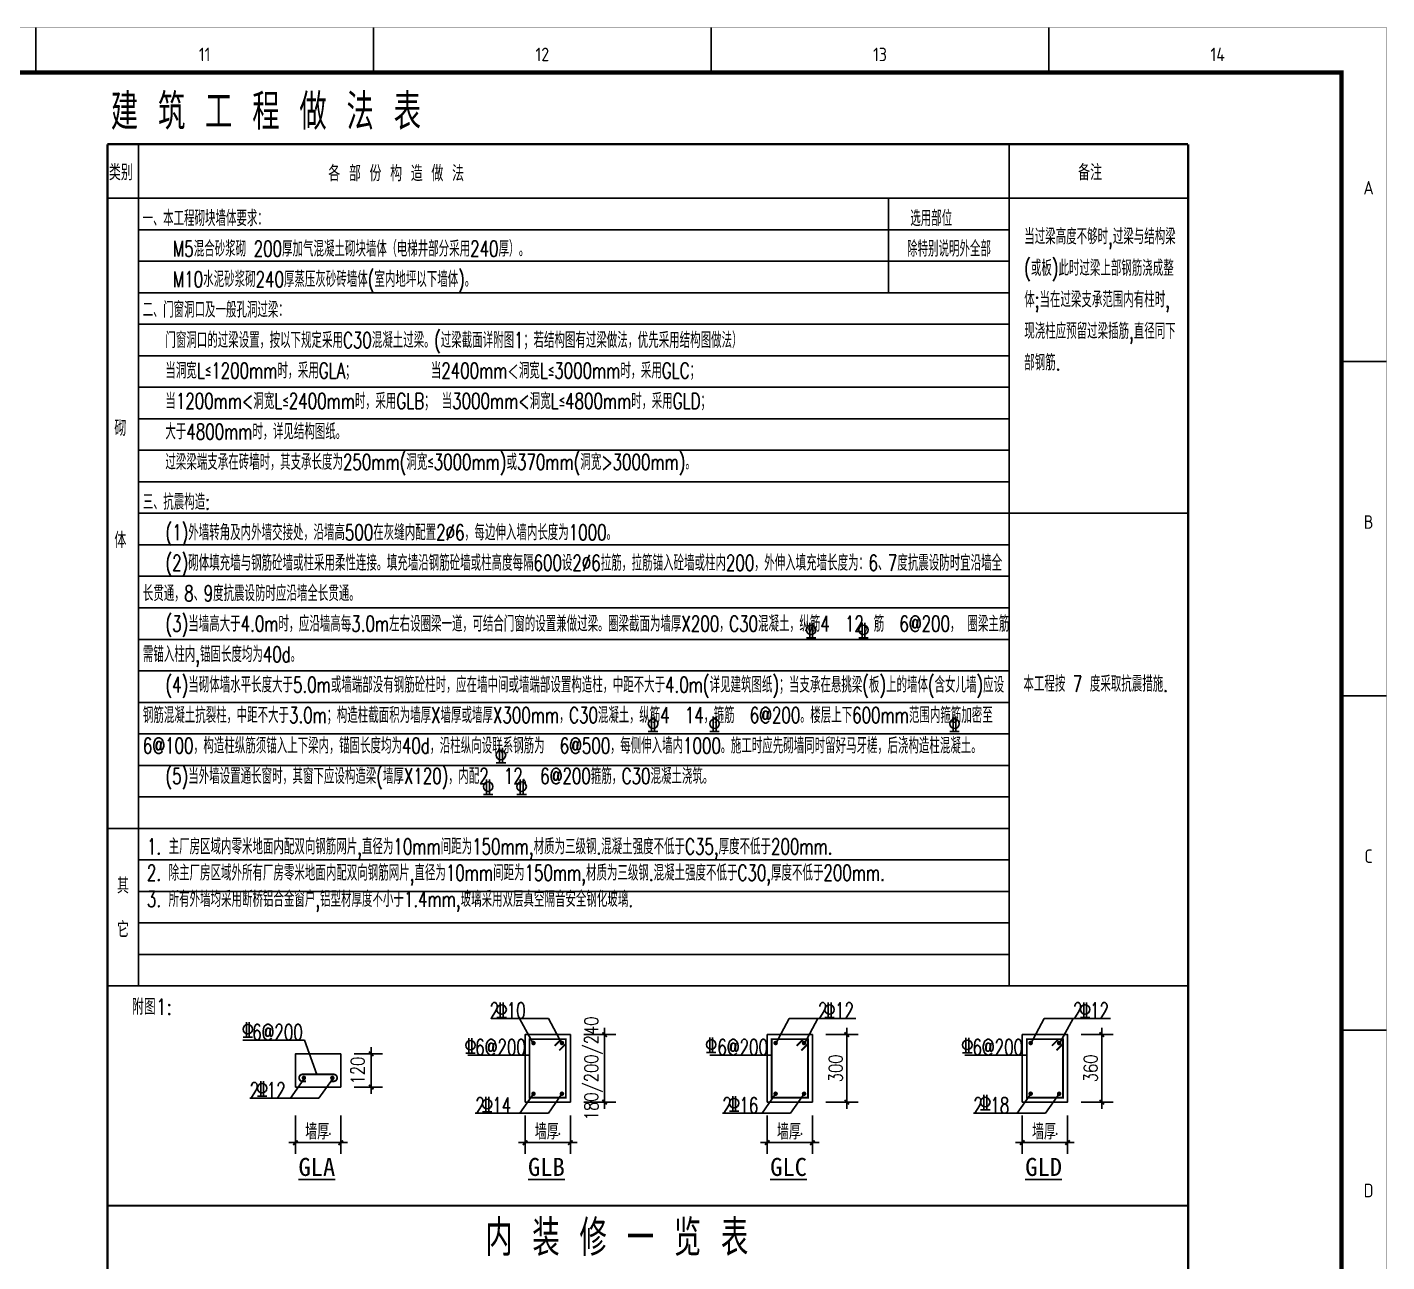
# Model space of a CAD drawing. Extents: x -59142 to 322364, y -122476 to 91021.
# Drawn here: x 292147 to 322344, y -60768 to -33340 of the extents above; entities that cross this region are included whole.
import ezdxf
from ezdxf.enums import TextEntityAlignment as Align

# ---------------------------------------------------------------- set-up
doc = ezdxf.new("R2010")
doc.units = 0
doc.header["$LTSCALE"] = 1000
doc.header["$MEASUREMENT"] = 0
for name, color, linetype in [('PUB_DIM', 3, 'Continuous'), ('PUB_TEXT', 7, 'Continuous'), ('工程做法表', 251, 'Continuous')]:
    doc.layers.add(name, color=color, linetype=linetype)
doc.styles.add('BIGFONT', font='GEDITXT', dxfattribs={"width": 0.8, "bigfont": 'DXT'})
doc.styles.add('DIM_FONT', font='GEDITXT', dxfattribs={"width": 0.8, "bigfont": 'DXT'})
doc.styles.add('hz', font='GEDITXT', dxfattribs={"width": 0.8, "bigfont": 'DXT'})
doc.styles.add('ST', font='', dxfattribs={"width": 0.8})
doc.styles.get("Standard").update_dxf_attribs({"font": 'gbenor.shx', "bigfont": 'gbcbig.shx'})
doc.styles.add('TK', font='GEDITXT.SHX', dxfattribs={"width": 0.85, "height": 3.5, "bigfont": 'DXT.SHX'})
doc.styles.get('ST').set_extended_font_data('SimSun')
doc.dimstyles.new('DIMN', dxfattribs={"dimtxt": 300, "dimasz": 100, "dimexe": 250, "dimexo": 300, "dimgap": 0, "dimtad": 0, "dimdec": 0, "dimzin": 0, "dimdsep": 46, "dimtxsty": 'DIM_FONT', "dimblk": 'ARCHTICK', "dimcen": 0.09, "dimdle": 150, "dimclrt": 7, "dimazin": 0, "dimtfac": 1, "dimtdec": 0, "dimtix": 1, "dimtmove": 2, "dimatfit": 3, "dimldrblk": 'ARCHTICK', "dimfxl": 1, "dimtvp": 1, "dimtolj": 1, "dimtzin": 0, "dimarcsym": 1})

# ---------------------------------------------------------------- blocks, each defined once
blk = doc.blocks.new('_ArchTick')
at = {"color": 0, "linetype": 'ByBlock', "const_width": 0.4}
blk.add_lwpolyline([(-0.5, -0.5), (0.5, 0.5)], dxfattribs=at)
blk = doc.blocks.new('*D80')
at = {"layer": 'Defpoints', "color": 0, "transparency": 16777216}
for p in [(298106, -57221), (299112, -57221), (299112, -58121)]:
    blk.add_point(p, dxfattribs=at)
at = {"layer": 'PUB_DIM', "color": 0, "lineweight": -2, "transparency": 16777216}
for p, q in [((298106, -57521), (298106, -58371)), ((299112, -57521), (299112, -58371)), ((297956, -58121), (299262, -58121))]:
    blk.add_line(p, q, dxfattribs=at)
at = {"layer": 'PUB_DIM', "color": 0, "lineweight": -2, "transparency": 16777216, "xscale": 100, "yscale": 100, "zscale": 100, "rotation": 180}
blk.add_blockref('_ArchTick', (298106, -58121), dxfattribs=at)
at = {"layer": 'PUB_DIM', "color": 0, "lineweight": -2, "transparency": 16777216, "xscale": 100, "yscale": 100, "zscale": 100}
blk.add_blockref('_ArchTick', (299112, -58121), dxfattribs=at)
at = {"layer": 'PUB_DIM', "color": 7, "transparency": 16777216, "insert": (298869, -57791), "char_height": 300, "attachment_point": 5, "style": 'DIM_FONT'}
blk.add_mtext('\\A1;.', dxfattribs=at)
blk = doc.blocks.new('*D81')
at = {"layer": 'Defpoints', "color": 0, "transparency": 16777216}
for p in [(303206, -57221), (304211, -57221), (304211, -58121)]:
    blk.add_point(p, dxfattribs=at)
at = {"layer": 'PUB_DIM', "color": 0, "lineweight": -2, "transparency": 16777216}
for p, q in [((303206, -57521), (303206, -58371)), ((304211, -57521), (304211, -58371)), ((303056, -58121), (304361, -58121))]:
    blk.add_line(p, q, dxfattribs=at)
at = {"layer": 'PUB_DIM', "color": 0, "lineweight": -2, "transparency": 16777216, "xscale": 100, "yscale": 100, "zscale": 100, "rotation": 180}
blk.add_blockref('_ArchTick', (303206, -58121), dxfattribs=at)
at = {"layer": 'PUB_DIM', "color": 0, "lineweight": -2, "transparency": 16777216, "xscale": 100, "yscale": 100, "zscale": 100}
blk.add_blockref('_ArchTick', (304211, -58121), dxfattribs=at)
at = {"layer": 'PUB_DIM', "color": 7, "transparency": 16777216, "insert": (303968, -57791), "char_height": 300, "attachment_point": 5, "style": 'DIM_FONT'}
blk.add_mtext('\\A1;.', dxfattribs=at)
blk = doc.blocks.new('*D82')
at = {"layer": 'Defpoints', "color": 0, "transparency": 16777216}
for p in [(308583, -57221), (309588, -57221), (309588, -58121)]:
    blk.add_point(p, dxfattribs=at)
at = {"layer": 'PUB_DIM', "color": 0, "lineweight": -2, "transparency": 16777216}
for p, q in [((308583, -57521), (308583, -58371)), ((309588, -57521), (309588, -58371)), ((308433, -58121), (309738, -58121))]:
    blk.add_line(p, q, dxfattribs=at)
at = {"layer": 'PUB_DIM', "color": 0, "lineweight": -2, "transparency": 16777216, "xscale": 100, "yscale": 100, "zscale": 100, "rotation": 180}
blk.add_blockref('_ArchTick', (308583, -58121), dxfattribs=at)
at = {"layer": 'PUB_DIM', "color": 0, "lineweight": -2, "transparency": 16777216, "xscale": 100, "yscale": 100, "zscale": 100}
blk.add_blockref('_ArchTick', (309588, -58121), dxfattribs=at)
at = {"layer": 'PUB_DIM', "color": 7, "transparency": 16777216, "insert": (309345, -57791), "char_height": 300, "attachment_point": 5, "style": 'DIM_FONT'}
blk.add_mtext('\\A1;.', dxfattribs=at)
blk = doc.blocks.new('*D83')
at = {"layer": 'Defpoints', "color": 0, "transparency": 16777216}
for p in [(314248, -57221), (315253, -57221), (315253, -58121)]:
    blk.add_point(p, dxfattribs=at)
at = {"layer": 'PUB_DIM', "color": 0, "lineweight": -2, "transparency": 16777216}
for p, q in [((314248, -57521), (314248, -58371)), ((315253, -57521), (315253, -58371)), ((314098, -58121), (315403, -58121))]:
    blk.add_line(p, q, dxfattribs=at)
at = {"layer": 'PUB_DIM', "color": 0, "lineweight": -2, "transparency": 16777216, "xscale": 100, "yscale": 100, "zscale": 100, "rotation": 180}
blk.add_blockref('_ArchTick', (314248, -58121), dxfattribs=at)
at = {"layer": 'PUB_DIM', "color": 0, "lineweight": -2, "transparency": 16777216, "xscale": 100, "yscale": 100, "zscale": 100}
blk.add_blockref('_ArchTick', (315253, -58121), dxfattribs=at)
at = {"layer": 'PUB_DIM', "color": 7, "transparency": 16777216, "insert": (315010, -57791), "char_height": 300, "attachment_point": 5, "style": 'DIM_FONT'}
blk.add_mtext('\\A1;.', dxfattribs=at)
blk = doc.blocks.new('*D84')
at = {"layer": 'Defpoints', "color": 0, "transparency": 16777216}
for p in [(299112, -56149), (299112, -56886), (299788, -56886)]:
    blk.add_point(p, dxfattribs=at)
at = {"layer": 'PUB_DIM', "color": 0, "lineweight": -2, "transparency": 16777216}
for p, q in [((299412, -56149), (300038, -56149)), ((299788, -55999), (299788, -57036)), ((299412, -56886), (300038, -56886))]:
    blk.add_line(p, q, dxfattribs=at)
at = {"layer": 'PUB_DIM', "color": 0, "lineweight": -2, "transparency": 16777216, "xscale": 100, "yscale": 100, "zscale": 100}
for p, rotation in [((299788, -56149), 90), ((299788, -56886), 270)]:
    blk.add_blockref('_ArchTick', p, dxfattribs=dict(at, rotation=rotation))
at = {"layer": 'PUB_DIM', "color": 7, "transparency": 16777216, "insert": (299488, -56518), "char_height": 300, "attachment_point": 5, "rotation": 90, "style": 'DIM_FONT'}
blk.add_mtext('\\A1;120', dxfattribs=at)
blk = doc.blocks.new('*D85')
at = {"layer": 'Defpoints', "color": 0, "transparency": 16777216}
for p in [(309588, -55721), (309588, -57221), (310350, -57221)]:
    blk.add_point(p, dxfattribs=at)
at = {"layer": 'PUB_DIM', "color": 0, "lineweight": -2, "transparency": 16777216}
for p, q in [((309888, -55721), (310600, -55721)), ((310350, -55571), (310350, -57371)), ((309888, -57221), (310600, -57221))]:
    blk.add_line(p, q, dxfattribs=at)
at = {"layer": 'PUB_DIM', "color": 0, "lineweight": -2, "transparency": 16777216, "xscale": 100, "yscale": 100, "zscale": 100}
for p, rotation in [((310350, -55721), 90), ((310350, -57221), 270)]:
    blk.add_blockref('_ArchTick', p, dxfattribs=dict(at, rotation=rotation))
at = {"layer": 'PUB_DIM', "color": 7, "transparency": 16777216, "insert": (310104, -56471), "char_height": 300, "attachment_point": 5, "rotation": 90, "style": 'DIM_FONT'}
blk.add_mtext('\\A1;300', dxfattribs=at)
blk = doc.blocks.new('*D86')
at = {"layer": 'Defpoints', "color": 0, "transparency": 16777216}
for p in [(315253, -55721), (315253, -57221), (316015, -57221)]:
    blk.add_point(p, dxfattribs=at)
at = {"layer": 'PUB_DIM', "color": 0, "lineweight": -2, "transparency": 16777216}
for p, q in [((315553, -55721), (316265, -55721)), ((316015, -55571), (316015, -57371)), ((315553, -57221), (316265, -57221))]:
    blk.add_line(p, q, dxfattribs=at)
at = {"layer": 'PUB_DIM', "color": 0, "lineweight": -2, "transparency": 16777216, "xscale": 100, "yscale": 100, "zscale": 100}
for p, rotation in [((316015, -55721), 90), ((316015, -57221), 270)]:
    blk.add_blockref('_ArchTick', p, dxfattribs=dict(at, rotation=rotation))
at = {"layer": 'PUB_DIM', "color": 7, "transparency": 16777216, "insert": (315768, -56471), "char_height": 300, "attachment_point": 5, "rotation": 90, "style": 'DIM_FONT'}
blk.add_mtext('\\A1;360', dxfattribs=at)
blk = doc.blocks.new('GEDI_WK_A11')
at = {"color": 3}
for p, q in [((750, 584), (750, 594)), ((825, 584), (825, 594)), ((900, 584), (900, 594)), ((975, 584), (975, 594)), ((1040, 519.75), (1050, 519.75)), ((1040, 445.5), (1050, 445.5)), ((1040, 371.25), (1050, 371.25))]:
    blk.add_line(p, q, dxfattribs=at)
for points, const_width in [([(0, 0), (1050, 0), (1050, 594), (0, 594)], 0.1), ([(25, 10), (1040, 10), (1040, 584), (25, 584)], 1)]:
    blk.add_lwpolyline(points, close=True, dxfattribs=dict(at, const_width=const_width))
for s, p in [('11', (787.5, 588)), ('12', (862.5, 588)), ('13', (937.5, 588)), ('14', (1012.5, 588))]:
    blk.add_text(s, height=3, dxfattribs=at).set_placement(p, align=Align.MIDDLE)
for s, p in [('A', (1046, 556.88)), ('B', (1046, 482.62)), ('C', (1046, 408.38)), ('D', (1046, 334.12))]:
    blk.add_text(s, height=3, dxfattribs=at).set_placement(p, align=Align.CENTER)
blk = doc.blocks.new('A$C51466E6C')
blk.add_blockref('GEDI_WK_A11', (0, 0))
at = {"style": 'TK', "width": 0.85}
for tag, height, p in [('PROJECTNAME', 4.75, (985, 44)), ('PHASE', 4, (1027, 44)), ('DRAWINGNAME', 4.75, (995, 31))]:
    blk.add_attdef(tag, text='', height=height, dxfattribs=at).set_placement(p, align=Align.MIDDLE_CENTER)
for tag, p, height in [('APPROVE', (872, 32.75), 3.5), ('DESIGN', (917, 32.75), 3.5), ('REVIEW1', (872, 25.75), 3.5), ('DRAW', (917, 25.75), 3.5), ('REVIEW2', (872, 18.75), 3.5), ('PROPORTION', (917, 18.75), 3.5), ('DRAWINGNUMBER', (967, 18.5), 4), ('CHECK', (872, 11.75), 3.5), ('DATE', (917, 11.75), 3.5), ('VERSION', (1033, 11.75), 3.5)]:
    blk.add_attdef(tag, p, '', height=height, dxfattribs=at)

msp = doc.modelspace()

# ---------------------------------------------------------------- linework, layer by layer
at = {"color": 3}
for p, q in [((303722.2, -55359.3), (302449, -55359.3)), ((303383.3, -55915.1), (303083.3, -55359.3)), ((304022.2, -55915.1), (303722.2, -55359.3)), ((308771.6, -55915.1), (309071.6, -55359.3)), ((309071.6, -55359.3), (310553.9, -55359.3)), ((309410.4, -55915.1), (309710.4, -55359.3)), ((314436.3, -55915.1), (314736.3, -55359.3)), ((314736.3, -55359.3), (316207.7, -55359.3)), ((315075.1, -55915.1), (315375.1, -55359.3)), ((298307.5, -55840.5), (296937.6, -55840.5)), ((298582.6, -56603.5), (298307.5, -55840.5)), ((303305.5, -56175.2), (301931, -56175.2)), ((308683.1, -56175.2), (307308.6, -56175.2)), ((314347.8, -56175.2), (312973.2, -56175.2)), ((298293, -56708), (297993, -57132.1)), ((298925, -56708), (298625, -57132.1)), ((303392.1, -57034.2), (303092.1, -57466.9)), ((304024.1, -57034.2), (303724.1, -57466.9)), ((308769.7, -57034.2), (308469.7, -57466.9)), ((309401.6, -57034.2), (309101.6, -57466.9)), ((314434.4, -57034.2), (314134.4, -57466.9)), ((315066.3, -57034.2), (314766.3, -57466.9)), ((298625, -57132.1), (297089.5, -57132.1)), ((303724.1, -57466.9), (302100, -57466.9)), ((309101.6, -57466.9), (307586.4, -57466.9)), ((314766.3, -57466.9), (313161.4, -57466.9))]:
    msp.add_line(p, q, dxfattribs=at)
for points in [[(303205.5, -57221), (304210.7, -57221), (304210.7, -55721), (303205.5, -55721)], [(308583.1, -57221), (309588.2, -57221), (309588.2, -55721), (308583.1, -55721)], [(314247.8, -57221), (315252.9, -57221), (315252.9, -55721), (314247.8, -55721)], [(298106.4, -56886.3), (299111.6, -56886.3), (299111.6, -56149.4), (298106.4, -56149.4)]]:
    msp.add_lwpolyline(points, close=True, dxfattribs=at)
at = {"color": 3, "const_width": 40}
for points in [[(303305.5, -57121), (304110.7, -57121), (304110.7, -55821), (303305.5, -55821)], [(308683.1, -57121), (309488.2, -57121), (309488.2, -55821), (308683.1, -55821)], [(314347.8, -57121), (315152.9, -57121), (315152.9, -55821), (314347.8, -55821)]]:
    msp.add_lwpolyline(points, close=True, dxfattribs=at)
at = {"color": 3, "const_width": 50}
for points in [[(303367.1, -55907.9, 1), (303417.1, -55907.9, 1)], [(304049.1, -55907.9, -1), (303999.1, -55907.9, -1)], [(308744.7, -55907.9, 1), (308794.7, -55907.9, 1)], [(309426.6, -55907.9, -1), (309376.6, -55907.9, -1)], [(314409.4, -55907.9, 1), (314459.4, -55907.9, 1)], [(315091.3, -55907.9, -1), (315041.3, -55907.9, -1)], [(298268, -56683, -1), (298318, -56683, -1)], [(298950, -56683, 1), (298900, -56683, 1)], [(303367.1, -57034.2, -1), (303417.1, -57034.2, -1)], [(304049.1, -57034.2, 1), (303999.1, -57034.2, 1)], [(308744.7, -57034.2, -1), (308794.7, -57034.2, -1)], [(309426.6, -57034.2, 1), (309376.6, -57034.2, 1)], [(314409.4, -57034.2, -1), (314459.4, -57034.2, -1)], [(315091.3, -57034.2, 1), (315041.3, -57034.2, 1)]]:
    msp.add_lwpolyline(points, format="xyb", close=True, dxfattribs=at)
at = {"color": 3, "const_width": 40}
for points in [[(304010.5, -55821), (303862.1, -55969.5)], [(309388, -55821), (309239.6, -55969.5)], [(315052.7, -55821), (314904.3, -55969.5)], [(304110.7, -55925.6), (303964.4, -56071.8)], [(309488.2, -55925.6), (309341.9, -56071.8)], [(315152.9, -55925.6), (315006.6, -56071.8)]]:
    msp.add_lwpolyline(points, dxfattribs=at)
msp.add_lwpolyline([(298339, -56758.9), (298264.3, -56758.9, -0.9975639), (298263.9, -56603.5, -0.0015201), (298264.2, -56603.5), (298953.8, -56603.5, -0.0013339), (298954, -56603.5, -0.9978618), (298953.6, -56758.9), (298878.9, -56758.9)], format="xyb", dxfattribs=at)
at = {"layer": 'PUB_DIM'}
for p, q in [((304510.7, -55721), (305222.3, -55721)), ((304972.3, -55571), (304972.3, -57371)), ((304510.7, -57221), (305222.3, -57221))]:
    msp.add_line(p, q, dxfattribs=at)
at = {"layer": 'PUB_TEXT'}
for p, q in [((309526.7, -46572.4), (309526.7, -46904.9)), ((309589.7, -46572.4), (309589.7, -46904.9)), ((310688.7, -46572.4), (310688.7, -46904.9)), ((310751.7, -46572.4), (310751.7, -46904.9)), ((309453.2, -46904.9), (309663.2, -46904.9)), ((310615.2, -46904.9), (310825.2, -46904.9)), ((306015.7, -48656.4), (306015.7, -48988.9)), ((306078.7, -48656.4), (306078.7, -48988.9)), ((307382.7, -48656.4), (307382.7, -48988.9)), ((307445.7, -48656.4), (307445.7, -48988.9)), ((312711.7, -48656.4), (312711.7, -48988.9)), ((312774.7, -48656.4), (312774.7, -48988.9)), ((305942.2, -48988.9), (306152.2, -48988.9)), ((307309.2, -48988.9), (307519.2, -48988.9)), ((312638.2, -48988.9), (312848.2, -48988.9)), ((302637.7, -49352.4), (302637.7, -49684.9)), ((302700.7, -49352.4), (302700.7, -49684.9)), ((302564.2, -49684.9), (302774.2, -49684.9)), ((302351.7, -50054.4), (302351.7, -50386.9)), ((302414.7, -50054.4), (302414.7, -50386.9)), ((303096.7, -50054.4), (303096.7, -50386.9)), ((303159.7, -50054.4), (303159.7, -50386.9)), ((302278.2, -50386.9), (302488.2, -50386.9)), ((303023.2, -50386.9), (303233.2, -50386.9)), ((302652.8, -55007), (302652.8, -55339.5)), ((302715.8, -55007), (302715.8, -55339.5)), ((309937, -55007), (309937, -55339.5)), ((310000, -55007), (310000, -55339.5)), ((315612.5, -55005), (315612.5, -55337.5)), ((315675.5, -55005), (315675.5, -55337.5)), ((297016, -55443), (297016, -55775.5)), ((297079, -55443), (297079, -55775.5)), ((302579.3, -55339.5), (302789.3, -55339.5)), ((309863.5, -55339.5), (310073.5, -55339.5)), ((315539, -55337.5), (315749, -55337.5)), ((296942.5, -55775.5), (297152.5, -55775.5)), ((301959.5, -55799), (301959.5, -56131.5)), ((302022.5, -55799), (302022.5, -56131.5)), ((307308, -55784), (307308, -56116.5)), ((307371, -55784), (307371, -56116.5)), ((312996, -55791), (312996, -56123.5)), ((313059, -55791), (313059, -56123.5)), ((301886, -56131.5), (302096, -56131.5)), ((307234.5, -56116.5), (307444.5, -56116.5)), ((312922.5, -56123.5), (313132.5, -56123.5)), ((297333, -56754), (297333, -57086.5)), ((297396, -56754), (297396, -57086.5)), ((313395, -57061), (313395, -57393.5)), ((313458, -57061), (313458, -57393.5)), ((297259.5, -57086.5), (297469.5, -57086.5)), ((302334, -57105), (302334, -57437.5)), ((302397, -57105), (302397, -57437.5)), ((307816.5, -57086), (307816.5, -57418.5)), ((307879.5, -57086), (307879.5, -57418.5)), ((302260.5, -57437.5), (302470.5, -57437.5)), ((307743, -57418.5), (307953, -57418.5)), ((313321.5, -57393.5), (313531.5, -57393.5))]:
    msp.add_line(p, q, dxfattribs=at)
for centre in [(309558.2, -46729.9), (310720.2, -46729.9), (306047.2, -48813.9), (307414.2, -48813.9), (312743.2, -48813.9), (302669.2, -49509.9), (302383.2, -50211.9), (303128.2, -50211.9), (302684.3, -55164.5), (309968.5, -55164.5), (315644, -55162.5), (297047.5, -55600.5), (301991, -55956.5), (307339.5, -55941.5), (313027.5, -55948.5), (297364.5, -56911.5), (302365.5, -57262.5), (307848, -57243.5), (313426.5, -57218.5)]:
    msp.add_circle(centre, 105, dxfattribs=at)
at = {"layer": '工程做法表', "const_width": 50}
for points in [[(317930.8, -35939.6), (293930.8, -35939.6)], [(317930.8, -35939.6), (317930.8, -84866.2), (293930.8, -84866.2), (293930.8, -35939.6)], [(293928.1, -59520.9), (317930.8, -59520.9)], [(293928.1, -59520.9), (317928.1, -59520.9)]]:
    msp.add_lwpolyline(points, dxfattribs=at)
at = {"layer": '工程做法表'}
for points in [[(294618.1, -35939.6), (294618.1, -54639.6)], [(313955.7, -35939.6), (313955.7, -54639.6)], [(317930.7, -37139.6), (293930.7, -37139.6)], [(311275.8, -37139.6), (311275.8, -39239.6)], [(294622.4, -37839.6), (313955.7, -37839.6)], [(294622.4, -38539.6), (313955.7, -38539.6)], [(294622.4, -39239.6), (313955.7, -39239.6)], [(294622.4, -39939.6), (313955.7, -39939.6)], [(294622.4, -40639.6), (313955.7, -40639.6)], [(294622.4, -41339.6), (313955.7, -41339.6)], [(294622.4, -42039.6), (313955.7, -42039.6)], [(294622.4, -42739.6), (313955.7, -42739.6)], [(294622.4, -43439.6), (313955.7, -43439.6)], [(294622.4, -44139.6), (317930.8, -44139.6)], [(294622.4, -44839.6), (313955.7, -44839.6)], [(294622.4, -45539.6), (313955.7, -45539.6)], [(294622.4, -46239.6), (313955.7, -46239.6)], [(294622.4, -46939.6), (313955.7, -46939.6)], [(294622.4, -47639.6), (313955.7, -47639.6)], [(294622.4, -48339.6), (313955.7, -48339.6)], [(294622.4, -49039.6), (313955.7, -49039.6)], [(294622.4, -49739.6), (313955.7, -49739.6)], [(294622.4, -50439.6), (313955.7, -50439.6)], [(293930.8, -51139.6), (313955.7, -51139.6)], [(294622.4, -51839.6), (313955.7, -51839.6)], [(294622.4, -52539.6), (313955.7, -52539.6)], [(294622.4, -53239.6), (313955.7, -53239.6)], [(294622.4, -53939.6), (313955.7, -53939.6)], [(293930.7, -54639.6), (317930.7, -54639.6)], [(294622.4, -54639.6), (313955.7, -54639.6)]]:
    msp.add_lwpolyline(points, dxfattribs=at)

# ---------------------------------------------------------------- block references
at = {"xscale": 100, "yscale": 100, "zscale": 100}
msp.add_blockref('A$C51466E6C', (217339.1, -92745.5), dxfattribs=at)
at = {"layer": 'PUB_DIM', "xscale": 100, "yscale": 100, "zscale": 100}
for p, rotation in [((304972.3, -55721), 90), ((304972.3, -57221), 270)]:
    msp.add_blockref('_ArchTick', p, dxfattribs=dict(at, rotation=rotation))

# ---------------------------------------------------------------- texts
at = {"layer": 'PUB_DIM', "color": 7, "insert": (304726, -56471), "char_height": 300, "attachment_point": 5, "rotation": 90, "style": 'DIM_FONT'}
msp.add_mtext('\\A1;180/200/240', dxfattribs=at)
at = {"layer": 'PUB_TEXT', "style": 'hz'}
for s, height, width, p in [('建 筑 工 程 做 法 表 ', 800, 0.8, (294004.3, -35620.4)), ('2 10', 350, 0.7, (302419, -55359.3)), ('2 12', 350, 0.7, (309710.4, -55359.3)), ('2 12', 350, 0.7, (315375.1, -55359.3)), ('6@200', 350, 0.7, (297144.3, -55840.5)), (' 6@200', 350, 0.7, (301931, -56175.2)), (' 6@200', 350, 0.7, (307308.6, -56175.2)), (' 6@200', 350, 0.7, (312973.2, -56175.2)), ('2 12', 350, 0.7, (297089.5, -57132.1)), ('2 14', 350, 0.7, (302100, -57466.9)), ('2 16', 350, 0.7, (307586.4, -57466.9)), ('2 18', 350, 0.7, (313161.6, -57466.9)), (' 内 装 修 一 览 表 ', 800, 0.8, (301881.5, -60635.4))]:
    msp.add_text(s, height=height, dxfattribs=dict(at, width=width)).set_placement(p)
at = {"layer": 'PUB_TEXT', "linetype": 'Continuous', "style": 'BIGFONT', "width": 0.8}
for s, p in [('类别', (294228.5, -36741.6)), ('备注', (315754.4, -36741.6)), ('砌', (294216.8, -42421.6)), ('体', (294216.8, -44909.7)), ('其', (294274.1, -52587.2)), ('它', (294274.1, -53559.9))]:
    msp.add_text(s, height=350, dxfattribs=at).set_placement(p, align=Align.CENTER)
for s, p in [('各 部 份 构 造 做 法', (298834.7, -36762.7)), ('附图1:', (294472.2, -55277.8)), ('墙厚', (298322.9, -58052.1)), ('墙厚', (303422, -58052.1)), ('墙厚', (308799.5, -58052.1)), ('墙厚', (314464.2, -58052.1))]:
    msp.add_text(s, height=350, dxfattribs=at).set_placement(p)
at = {"layer": 'PUB_TEXT', "style": 'ST'}
for s, p in [('%%uGLA', (298172.3, -58860.2)), ('%%UGLB', (303271.4, -58860.2)), ('%%UGLC', (308648.9, -58860.2)), ('%%UGLD', (314313.6, -58860.2))]:
    msp.add_text(s, height=400, dxfattribs=at).set_placement(p)
at = {"layer": 'PUB_TEXT', "linetype": 'Continuous', "char_height": 350, "attachment_point": 1}
for s, insert, width, line_spacing_factor, style in [('\\A1;{\\W0.7;一\\Fgbenor,gbcbig|c134;、\\Fgeditxt,dxt|c134;本工程砌块墙体要求\\Fgbenor,gbcbig|c134;：\\Fgeditxt,dxt|c134;                                                                                     选用部位\\P    M5混合砂浆砌 \\C6;200\\C256;厚加气混凝土砌块墙体\\Fgbenor,gbcbig|c134;（\\Fgeditxt,dxt|c134;电梯井部分采用240厚\\Fgbenor,gbcbig|c134;）。\\Fgeditxt,dxt|c134;                                                  除特别说明外全部\\P    M10水泥砂浆砌240厚蒸压灰砂砖墙体(室内地坪以下墙体)\\Fgbenor,gbcbig|c134;。\\Fgeditxt,dxt|c134;\\P二\\Fgbenor,gbcbig|c134;、\\Fgeditxt,dxt|c134;门窗洞口及一般孔洞过梁\\Fgbenor,gbcbig|c134;：\\Fgeditxt,dxt|c134;  \\P   门窗洞口的过梁设置\\Fgbenor,gbcbig|c134;，\\Fgeditxt,dxt|c134;按以下规定采用C30混凝土过梁\\Fgbenor,gbcbig|c134;。\\Fgeditxt,dxt|c134;(过梁截面详附图1\\Fgbenor,gbcbig|c134;；\\Fgeditxt,dxt|c134;若结构图有过梁做法\\Fgbenor,gbcbig|c134;，\\Fgeditxt,dxt|c134;优先采用结构图做法\\Fgbenor,gbcbig|c134;）\\Fgeditxt,dxt|c134;  \\P   当洞宽L\\Fgbenor,gbcbig|c134;≤\\Fgeditxt,dxt|c134;1200mm时\\Fgbenor,gbcbig|c134;，\\Fgeditxt,dxt|c134;采用GLA\\Fgbenor,gbcbig|c134;；\\Fgeditxt,dxt|c134;          当2400mm<洞宽L\\Fgbenor,gbcbig|c134;≤\\Fgeditxt,dxt|c134;3000mm时\\Fgbenor,gbcbig|c134;，\\Fgeditxt,dxt|c134;采用GLC\\Fgbenor,gbcbig|c134;；\\Fgeditxt,dxt|c134;\\P   当1200mm<洞宽L\\Fgbenor,gbcbig|c134;≤\\Fgeditxt,dxt|c134;2400mm时\\Fgbenor,gbcbig|c134;，\\Fgeditxt,dxt|c134;采用GLB\\Fgbenor,gbcbig|c134;；\\Fgeditxt,dxt|c134; 当3000mm<洞宽L\\Fgbenor,gbcbig|c134;≤\\Fgeditxt,dxt|c134;4800mm时\\Fgbenor,gbcbig|c134;，\\Fgeditxt,dxt|c134;采用GLD\\Fgbenor,gbcbig|c134;；\\Fgeditxt,dxt|c134; \\P   大于4800mm时\\Fgbenor,gbcbig|c134;，\\Fgeditxt,dxt|c134;详见结构图纸\\Fgbenor,gbcbig|c134;。\\Fgeditxt,dxt|c134;\\P   过梁梁端支承在砖墙时\\Fgbenor,gbcbig|c134;，\\Fgeditxt,dxt|c134;其支承长度为250mm(洞宽\\Fgbenor,gbcbig|c134;≤\\Fgeditxt,dxt|c134;3000mm)或370mm(洞宽>3000mm)\\Fgbenor,gbcbig|c134;。}', (294712.3, -37410.8), 19243.407, 1.16, 'BIGFONT'), ('{\\W0.7;当过梁高度不够时,过梁与结构梁(或板)此时过梁上部钢筋浇成整体;当在过梁支承范围内有柱时,现浇柱应预留过梁插筋,直径同下部钢筋.}', (314292.3, -37815.5), 3394.279, 1.2, 'hz'), ('\\A1;{\\W0.7;三\\Fgbenor,gbcbig|c134;、\\Fgeditxt,dxt|c134;抗震构造:\\P   (1)外墙转角及内外墙交接处\\Fgbenor,gbcbig|c134;，\\Fgeditxt,dxt|c134;沿墙高500在灰缝内配置2∅6\\Fgbenor,gbcbig|c134;，\\Fgeditxt,dxt|c134;每边伸入墙内长度为1000\\Fgbenor,gbcbig|c134;。\\Fgeditxt,dxt|c134;\\P   (2)砌体填充墙与钢筋砼墙或柱采用柔性连接\\Fgbenor,gbcbig|c134;。\\Fgeditxt,dxt|c134;填充墙沿钢筋砼墙或柱高度每隔\\C6;600\\C256;设2∅6拉筋\\Fgbenor,gbcbig|c134;，\\Fgeditxt,dxt|c134;拉筋锚入砼墙或柱内200\\Fgbenor,gbcbig|c134;，\\Fgeditxt,dxt|c134;外伸入填充墙长度为\\Fgbenor,gbcbig|c134;：\\Fgeditxt,dxt|c134;6\\Fgbenor,gbcbig|c134;、\\Fgeditxt,dxt|c134;7度抗震设防时宜沿墙全长贯通\\Fgbenor,gbcbig|c134;，\\Fgeditxt,dxt|c134;8\\Fgbenor,gbcbig|c134;、\\Fgeditxt,dxt|c134;9度抗震设防时应沿墙全长贯通\\Fgbenor,gbcbig|c134;。\\Fgeditxt,dxt|c134; \\P   (3)当墙高大于4.0m时\\Fgbenor,gbcbig|c134;，\\Fgeditxt,dxt|c134;应沿墙高每3.0m左右设圈梁一道\\Fgbenor,gbcbig|c134;，\\Fgeditxt,dxt|c134;可结合门窗的设置兼做过梁\\Fgbenor,gbcbig|c134;。\\Fgeditxt,dxt|c134;圈梁截面为墙厚X200\\Fgbenor,gbcbig|c134;，\\Fgeditxt,dxt|c134;C30混凝土\\Fgbenor,gbcbig|c134;，\\Fgeditxt,dxt|c134;纵筋4  12\\Fgbenor,gbcbig|c134;，\\Fgeditxt,dxt|c134;筋  6@200\\Fgbenor,gbcbig|c134;，\\Fgeditxt,dxt|c134; 圈梁主筋需锚入柱内,锚固长度均为40d\\Fgbenor,gbcbig|c134;。\\Fgeditxt,dxt|c134;\\P   (4)当砌体墙水平长度大于5.0m或墙端部没有钢筋砼柱时\\Fgbenor,gbcbig|c134;，\\Fgeditxt,dxt|c134;应在墙中间或墙端部设置构造柱\\Fgbenor,gbcbig|c134;，\\Fgeditxt,dxt|c134;中距不大于4.0m(详见建筑图纸)\\Fgbenor,gbcbig|c134;；\\Fgeditxt,dxt|c134;当支承在悬挑梁(板)上的墙体(含女儿墙)应设钢筋混凝土抗裂柱\\Fgbenor,gbcbig|c134;，\\Fgeditxt,dxt|c134;中距不大于3.0m\\Fgbenor,gbcbig|c134;；\\Fgeditxt,dxt|c134;构造柱截面积为墙厚X墙厚或墙厚X300mm\\Fgbenor,gbcbig|c134;，\\Fgeditxt,dxt|c134;C30混凝土\\Fgbenor,gbcbig|c134;，\\Fgeditxt,dxt|c134;纵筋4  14\\Fgbenor,gbcbig|c134;，\\Fgeditxt,dxt|c134;箍筋  6@200\\Fgbenor,gbcbig|c134;。\\Fgeditxt,dxt|c134;楼层上下600mm范围内箍筋加密至  6@100\\Fgbenor,gbcbig|c134;，\\Fgeditxt,dxt|c134;构造柱纵筋须锚入上下梁内\\Fgbenor,gbcbig|c134;，\\Fgeditxt,dxt|c134;锚固长度均为40d\\Fgbenor,gbcbig|c134;，\\Fgeditxt,dxt|c134;沿柱纵向设联系钢筋为  6@500\\Fgbenor,gbcbig|c134;，\\Fgeditxt,dxt|c134;每侧伸入墙内1000\\Fgbenor,gbcbig|c134;。\\Fgeditxt,dxt|c134;施工时应先砌墙同时留好马牙槎\\Fgbenor,gbcbig|c134;，\\Fgeditxt,dxt|c134;后浇构造柱混凝土\\Fgbenor,gbcbig|c134;。\\Fgeditxt,dxt|c134;\\P   (5)当外墙设置通长窗时\\Fgbenor,gbcbig|c134;，\\Fgeditxt,dxt|c134;其窗下应设构造梁(墙厚X120)\\Fgbenor,gbcbig|c134;，\\Fgeditxt,dxt|c134;内配2  12\\Fgbenor,gbcbig|c134;、\\Fgeditxt,dxt|c134; 6@200箍筋\\Fgbenor,gbcbig|c134;，\\Fgeditxt,dxt|c134;C30混凝土浇筑\\Fgbenor,gbcbig|c134;。}', (294716.6, -43711.8), 19243.407, 1.16, 'BIGFONT'), ('{\\W0.7;本工程按 \\C6;7\\C256; 度采取抗震措施.}', (314272.8, -47753.5), 3394.279, 1.2, 'hz')]:
    msp.add_mtext(s, dxfattribs=dict(at, insert=insert, width=width, line_spacing_factor=line_spacing_factor, style=style))
at = {"layer": 'PUB_TEXT', "linetype": 'Continuous', "insert": (294805.8, -51367.4), "char_height": 350, "width": 18805.404, "attachment_point": 1, "style": 'hz'}
msp.add_mtext('{\\W0.7;1. 主厂房区域内零米地面内配双向钢筋网片,直径为10mm间距为150mm,材质为三级钢.混凝土强度不低于C35,厚度不低于200mm.\\P2. 除主厂房区域外所有厂房零米地面内配双向钢筋网片,直径为10mm间距为150mm,材质为三级钢.混凝土强度不低于C30,厚度不低于200mm.\\P3. 所有外墙均采用断桥铝合金窗户,铝型材厚度不小于1.4mm,玻璃采用双层真空隔音安全钢化玻璃.}', dxfattribs=at)

# ---------------------------------------------------------------- dimensions: what is measured, and where the dimension line sits
at = {"layer": 'PUB_DIM'}
for base, p1, p2, text, picture, middle in [((310349.8, -57221), (309588.2, -55721), (309588.2, -57221), '300', '*D85', (310103.6, -56471)), ((316014.5, -57221), (315252.9, -55721), (315252.9, -57221), '360', '*D86', (315768.3, -56471))]:
    dim = msp.add_linear_dim(base=base, p1=p1, p2=p2, angle=270, text=text, dimstyle='DIMN', dxfattribs=at)
    dim.commit()
    dim.dimension.update_dxf_attribs({"geometry": picture, "text_midpoint": middle, "dimtype": 128})
dim = msp.add_linear_dim(base=(299788.2, -56886.3), p1=(299111.6, -56149.4), p2=(299111.6, -56886.3), angle=270, text='120', dimstyle='DIMN', dxfattribs=at)
dim.commit()
dim.dimension.update_dxf_attribs({"geometry": '*D84', "text_midpoint": (299488.2, -56517.9)})
for base, p1, p2, picture, middle in [((299111.6, -58121.2), (298106.4, -57221), (299111.6, -57221), '*D80', (298868.5, -57791.2)), ((304210.7, -58121.2), (303205.5, -57221), (304210.7, -57221), '*D81', (303967.7, -57791.2)), ((309588.2, -58121.2), (308583.1, -57221), (309588.2, -57221), '*D82', (309345.2, -57791.2)), ((315252.9, -58121.2), (314247.8, -57221), (315252.9, -57221), '*D83', (315009.9, -57791.2))]:
    dim = msp.add_linear_dim(base=base, p1=p1, p2=p2, text='.', dimstyle='DIMN', dxfattribs=at)
    dim.commit()
    dim.dimension.update_dxf_attribs({"geometry": picture, "text_midpoint": middle, "dimtype": 128})

doc.saveas('drawing.dxf')
